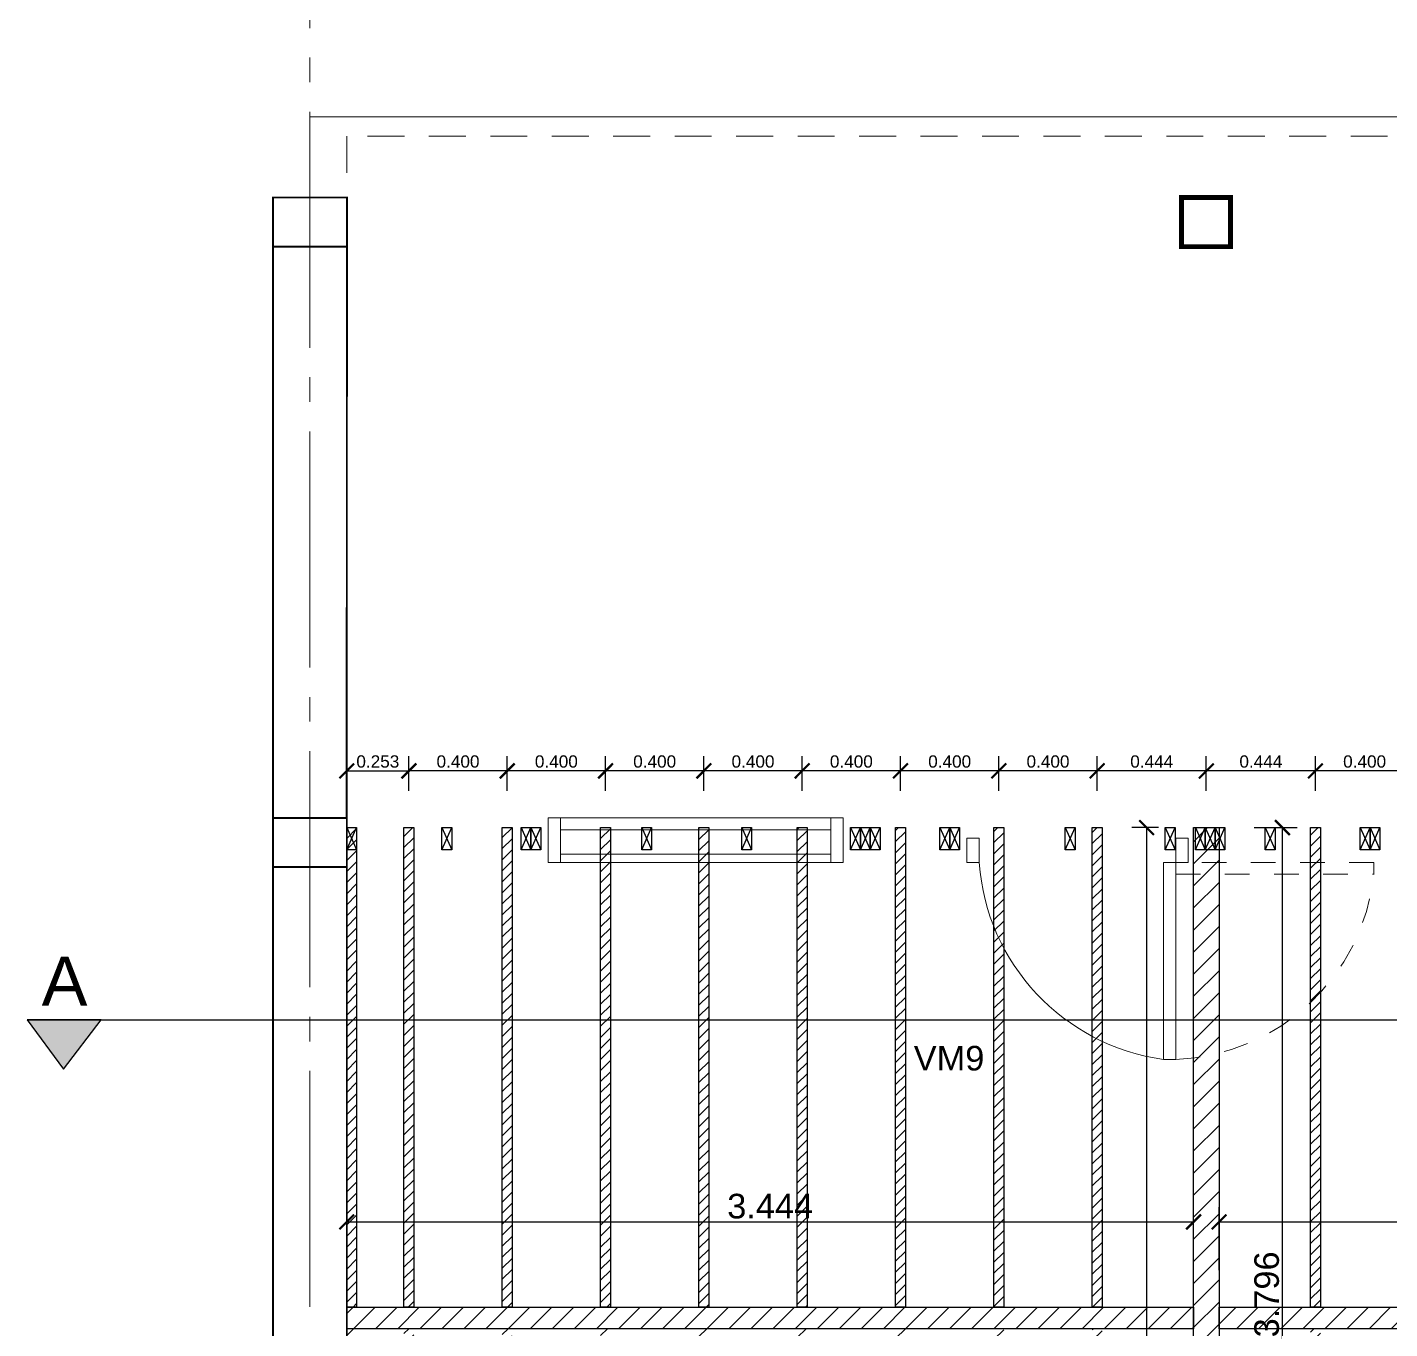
# Model space of a CAD drawing. Header units: millimetres. Extents: x 2924 to 6397, y 1565 to 1704.
# Drawn here: x 3218.18 to 3223.72, y 1626.28 to 1631.58 of the extents above; entities that cross this region are included whole.
import ezdxf

# ---------------------------------------------------------------- set-up
doc = ezdxf.new("R2010")
doc.units = ezdxf.units.MM
doc.header["$PDMODE"] = 35
for name, pattern in [('ACAD_ISO04W100', [30, 24, -3, 0, -3]), ('CONTINUA', [200, 100, 100]), ('DASHED', [0.75, 0.5, -0.25])]:
    doc.linetypes.add(name, pattern=pattern)
doc.layers.get('Defpoints').update_dxf_attribs({"color": 230})
for name, color, linetype in [('EJES', 8, 'Continuous'), ('P0- COLUMNAS HºAº', 7, 'Continuous'), ('P0-CARPINTERIAS', 7, 'Continuous'), ('P0-MAMPOSTERIA LADRILLO', 7, 'Continuous'), ('P0-MUROS', 7, 'Continuous'), ('P0-PANEL', 7, 'Continuous'), ('P0-PROYECCION', 7, 'Continuous'), ('P0-SOLADOS', 7, 'Continuous'), ('PT-MUROS', 7, 'Continuous')]:
    doc.layers.add(name, color=color, linetype=linetype)
doc.styles.add('Arial10', font='arial.ttf', dxfattribs={"height": 0.1})
doc.styles.get("Standard").update_dxf_attribs({"font": 'arial.ttf'})
doc.dimstyles.new('COTA-1-50', dxfattribs={"dimtxt": 0.1, "dimasz": 0.06, "dimexe": 0.06, "dimexo": 0.15, "dimgap": 0.0125, "dimtad": 1, "dimzin": 0, "dimdsep": 46, "dimtxsty": 'Arial10', "dimblk1": 'ARCHTICK', "dimblk2": 'ARCHTICK', "dimsah": 1, "dimcen": 0.09, "dimclrd": 7, "dimclre": 7, "dimclrt": 7, "dimazin": 0, "dimtfac": 1, "dimtofl": 0, "dimtmove": 2, "dimatfit": 3, "dimldrblk": 'ARCHTICK', "dimfxl": 1, "dimtolj": 1, "dimtzin": 0, "dimarcsym": 0})
pattern_1 = [(45, (135.90434, 0), (-0.0449012806, 0.0449012806), [])]

# ---------------------------------------------------------------- blocks, each defined once
blk = doc.blocks.new('A$C57d97152')
at = {"color": 0, "const_width": 0.0003}
blk.add_lwpolyline([(2.1292, 0.09), (0, 0.09), (0, 0), (2.1292, 0)], close=True, dxfattribs=at)
at = {"color": 0}
for points in [[(0.0001, 0.09), (0.0401, 0.09), (0.0401, 0), (0.0001, 0), (0.0001, 0.09), (0.0401, 0), (0.0001, 0), (0.0401, 0.09)], [(0.3867, 0.09), (0.4267, 0.09), (0.4267, 0), (0.3867, 0), (0.3867, 0.09), (0.4267, 0), (0.3867, 0), (0.4267, 0.09)], [(0.7092, 0.09), (0.7492, 0.09), (0.7492, 0), (0.7092, 0), (0.7092, 0.09), (0.7492, 0), (0.7092, 0), (0.7492, 0.09)], [(0.7492, 0.09), (0.7892, 0.09), (0.7892, 0), (0.7492, 0), (0.7492, 0.09), (0.7892, 0), (0.7492, 0), (0.7892, 0.09)], [(2.0492, 0.09), (2.0892, 0.09), (2.0892, 0), (2.0492, 0), (2.0492, 0.09), (2.0892, 0), (2.0492, 0), (2.0892, 0.09)], [(2.0892, 0.09), (2.1292, 0.09), (2.1292, 0), (2.0892, 0), (2.0892, 0.09), (2.1292, 0), (2.0892, 0), (2.1292, 0.09)]]:
    blk.add_lwpolyline(points, dxfattribs=at)
at = {"color": 8}
for points in [[(1.1999, 0.09), (1.2399, 0.09), (1.2399, 0), (1.1999, 0), (1.1999, 0.09), (1.2399, 0), (1.1999, 0), (1.2399, 0.09)], [(1.6065, 0.09), (1.6465, 0.09), (1.6465, 0), (1.6065, 0), (1.6065, 0.09), (1.6465, 0), (1.6065, 0), (1.6465, 0.09)]]:
    blk.add_lwpolyline(points, dxfattribs=at)
blk = doc.blocks.new('A$Ce5a903bd')
at = {"color": 0, "const_width": 0.0003}
blk.add_lwpolyline([(2.44, 0.09), (0, 0.09), (0, 0), (2.44, 0)], close=True, dxfattribs=at)
at = {"color": 0}
for points in [[(0, 0.09), (0.04, 0.09), (0.04, 0), (0, 0), (0, 0.09), (0.04, 0), (0, 0), (0.04, 0.09)], [(0.43, 0.09), (0.47, 0.09), (0.47, 0), (0.43, 0), (0.43, 0.09), (0.47, 0), (0.43, 0), (0.47, 0.09)], [(0.47, 0.09), (0.51, 0.09), (0.51, 0), (0.47, 0), (0.47, 0.09), (0.51, 0), (0.47, 0), (0.51, 0.09)], [(1.77, 0.09), (1.81, 0.09), (1.81, 0), (1.77, 0), (1.77, 0.09), (1.81, 0), (1.77, 0), (1.81, 0.09)], [(1.81, 0.09), (1.85, 0.09), (1.85, 0), (1.81, 0), (1.81, 0.09), (1.85, 0), (1.81, 0), (1.85, 0.09)], [(2.0133, 0.09), (2.0533, 0.09), (2.0533, 0), (2.0133, 0), (2.0133, 0.09), (2.0533, 0), (2.0133, 0), (2.0533, 0.09)], [(2.4, 0.09), (2.44, 0.09), (2.44, 0), (2.4, 0), (2.4, 0.09), (2.44, 0), (2.4, 0), (2.44, 0.09)]]:
    blk.add_lwpolyline(points, dxfattribs=at)
at = {"color": 8}
for points in [[(0.7933, 0.09), (0.8333, 0.09), (0.8333, 0), (0.7933, 0), (0.7933, 0.09), (0.8333, 0), (0.7933, 0), (0.8333, 0.09)], [(1.2, 0.09), (1.24, 0.09), (1.24, 0), (1.2, 0), (1.2, 0.09), (1.24, 0), (1.2, 0), (1.24, 0.09)], [(1.6067, 0.09), (1.6467, 0.09), (1.6467, 0), (1.6067, 0), (1.6067, 0.09), (1.6467, 0), (1.6067, 0), (1.6467, 0.09)]]:
    blk.add_lwpolyline(points, dxfattribs=at)
blk = doc.blocks.new('A$Ca9f19df0')
at = {"color": 0, "const_width": 0.0003}
blk.add_lwpolyline([(2.0333, 0.09), (0, 0.09), (0, 0), (2.0333, 0)], close=True, dxfattribs=at)
at = {"color": 0}
for points in [[(0, 0.09), (0.04, 0.09), (0.04, 0), (0, 0), (0, 0.09), (0.04, 0), (0, 0), (0.04, 0.09)], [(0.2833, 0.09), (0.3233, 0.09), (0.3233, 0), (0.2833, 0), (0.2833, 0.09), (0.3233, 0), (0.2833, 0), (0.3233, 0.09)], [(0.3233, 0.09), (0.3633, 0.09), (0.3633, 0), (0.3233, 0), (0.3233, 0.09), (0.3633, 0), (0.3233, 0), (0.3633, 0.09)], [(1.3233, 0.09), (1.3633, 0.09), (1.3633, 0), (1.3233, 0), (1.3233, 0.09), (1.3633, 0), (1.3233, 0), (1.3633, 0.09)], [(1.3633, 0.09), (1.4033, 0.09), (1.4033, 0), (1.3633, 0), (1.3633, 0.09), (1.4033, 0), (1.3633, 0), (1.4033, 0.09)], [(1.4033, 0.09), (1.4433, 0.09), (1.4433, 0), (1.4033, 0), (1.4033, 0.09), (1.4433, 0), (1.4033, 0), (1.4433, 0.09)], [(1.6067, 0.09), (1.6467, 0.09), (1.6467, 0), (1.6067, 0), (1.6067, 0.09), (1.6467, 0), (1.6067, 0), (1.6467, 0.09)], [(1.9933, 0.09), (2.0333, 0.09), (2.0333, 0), (1.9933, 0), (1.9933, 0.09), (2.0333, 0), (1.9933, 0), (2.0333, 0.09)]]:
    blk.add_lwpolyline(points, dxfattribs=at)
at = {"color": 8}
for points in [[(0.7933, 0.09), (0.8333, 0.09), (0.8333, 0), (0.7933, 0), (0.7933, 0.09), (0.8333, 0), (0.7933, 0), (0.8333, 0.09)], [(1.2, 0.09), (1.24, 0.09), (1.24, 0), (1.2, 0), (1.2, 0.09), (1.24, 0), (1.2, 0), (1.24, 0.09)]]:
    blk.add_lwpolyline(points, dxfattribs=at)
blk = doc.blocks.new('_ARCHTICK')
at = {"color": 0, "linetype": 'ByBlock', "const_width": 0.15}
blk.add_lwpolyline([(-0.5, -0.5), (0.5, 0.5)], dxfattribs=at)
blk = doc.blocks.new('*D148')
at = {"layer": 'Defpoints', "color": 0, "transparency": 16777216}
for p in [(3222.9208, 1626.7177), (3219.4765, 1626.3714), (3222.9208, 1626.3714)]:
    blk.add_point(p, dxfattribs=at)
at = {"layer": 'PT-MUROS', "color": 7, "lineweight": -2, "transparency": 16777216}
for p, q in [((3219.4765, 1626.5214), (3219.4765, 1626.7777)), ((3222.9208, 1626.5214), (3222.9208, 1626.7777)), ((3219.4765, 1626.7177), (3222.9208, 1626.7177))]:
    blk.add_line(p, q, dxfattribs=at)
at = {"layer": 'PT-MUROS', "color": 7, "lineweight": -2, "transparency": 16777216, "xscale": 0.06, "yscale": 0.06, "zscale": 0.06, "rotation": 180}
blk.add_blockref('_ARCHTICK', (3219.4765, 1626.7177), dxfattribs=at)
at = {"layer": 'PT-MUROS', "color": 7, "lineweight": -2, "transparency": 16777216, "xscale": 0.06, "yscale": 0.06, "zscale": 0.06}
blk.add_blockref('_ARCHTICK', (3222.9208, 1626.7177), dxfattribs=at)
at = {"layer": 'PT-MUROS', "color": 7, "transparency": 16777216, "insert": (3221.1987, 1626.7813), "char_height": 0.1, "attachment_point": 5, "style": 'Arial10'}
blk.add_mtext('\\A1;3.444', dxfattribs=at)
blk = doc.blocks.new('*D149')
at = {"layer": 'Defpoints', "color": 0, "transparency": 16777216}
for p in [(3226.1688, 1626.7177), (3223.0248, 1626.3714), (3226.1688, 1626.3714)]:
    blk.add_point(p, dxfattribs=at)
at = {"layer": 'PT-MUROS', "color": 7, "lineweight": -2, "transparency": 16777216}
for p, q in [((3223.0248, 1626.5214), (3223.0248, 1626.7777)), ((3226.1688, 1626.5214), (3226.1688, 1626.7777)), ((3223.0248, 1626.7177), (3226.1688, 1626.7177))]:
    blk.add_line(p, q, dxfattribs=at)
at = {"layer": 'PT-MUROS', "color": 7, "lineweight": -2, "transparency": 16777216, "xscale": 0.06, "yscale": 0.06, "zscale": 0.06, "rotation": 180}
blk.add_blockref('_ARCHTICK', (3223.0248, 1626.7177), dxfattribs=at)
at = {"layer": 'PT-MUROS', "color": 7, "lineweight": -2, "transparency": 16777216, "xscale": 0.06, "yscale": 0.06, "zscale": 0.06}
blk.add_blockref('_ARCHTICK', (3226.1688, 1626.7177), dxfattribs=at)
at = {"layer": 'PT-MUROS', "color": 7, "transparency": 16777216, "insert": (3224.5968, 1626.7813), "char_height": 0.1, "attachment_point": 5, "style": 'Arial10'}
blk.add_mtext('\\A1;3.144', dxfattribs=at)
blk = doc.blocks.new('*D156')
at = {"layer": 'Defpoints', "color": 0, "transparency": 16777216}
for p in [(3222.9288, 1628.3211), (3222.7296, 1620.4361), (3222.9288, 1620.4361)]:
    blk.add_point(p, dxfattribs=at)
at = {"layer": 'PT-MUROS', "color": 7, "lineweight": -2, "transparency": 16777216}
for p, q in [((3222.7788, 1628.3211), (3222.6696, 1628.3211)), ((3222.7296, 1628.3211), (3222.7296, 1620.4361)), ((3222.7788, 1620.4361), (3222.6696, 1620.4361))]:
    blk.add_line(p, q, dxfattribs=at)
at = {"layer": 'PT-MUROS', "color": 7, "lineweight": -2, "transparency": 16777216, "xscale": 0.06, "yscale": 0.06, "zscale": 0.06}
for p, rotation in [((3222.7296, 1628.3211), 90), ((3222.7296, 1620.4361), 270)]:
    blk.add_blockref('_ARCHTICK', p, dxfattribs=dict(at, rotation=rotation))
at = {"layer": 'PT-MUROS', "color": 7, "transparency": 16777216, "insert": (3222.666, 1624.3786), "char_height": 0.1, "attachment_point": 5, "rotation": 90, "style": 'Arial10'}
blk.add_mtext('\\A1;7.885', dxfattribs=at)
blk = doc.blocks.new('*D157')
at = {"layer": 'Defpoints', "color": 0, "transparency": 16777216}
for p in [(3223.0168, 1628.3211), (3223.2824, 1628.3211), (3223.0168, 1624.5248)]:
    blk.add_point(p, dxfattribs=at)
at = {"layer": 'PT-MUROS', "color": 7, "lineweight": -2, "transparency": 16777216}
for p, q in [((3223.1668, 1628.3211), (3223.3424, 1628.3211)), ((3223.2824, 1624.5248), (3223.2824, 1628.3211)), ((3223.1668, 1624.5248), (3223.3424, 1624.5248))]:
    blk.add_line(p, q, dxfattribs=at)
at = {"layer": 'PT-MUROS', "color": 7, "lineweight": -2, "transparency": 16777216, "xscale": 0.06, "yscale": 0.06, "zscale": 0.06}
for p, rotation in [((3223.2824, 1628.3211), 90), ((3223.2824, 1624.5248), 270)]:
    blk.add_blockref('_ARCHTICK', p, dxfattribs=dict(at, rotation=rotation))
at = {"layer": 'PT-MUROS', "color": 7, "transparency": 16777216, "insert": (3223.2188, 1626.423), "char_height": 0.1, "attachment_point": 5, "rotation": 90, "style": 'Arial10'}
blk.add_mtext('\\A1;3.796', dxfattribs=at)
blk = doc.blocks.new('*D167')
at = {"layer": 'Defpoints', "color": 0, "transparency": 16777216}
for p in [(3223.4168, 1628.5515), (3223.4168, 1628.3211), (3223.8168, 1628.3211)]:
    blk.add_point(p, dxfattribs=at)
at = {"layer": 'PT-MUROS', "color": 7, "lineweight": -2, "transparency": 16777216}
for p, q in [((3223.4168, 1628.4711), (3223.4168, 1628.6115)), ((3223.8168, 1628.4711), (3223.8168, 1628.6115)), ((3223.8168, 1628.5515), (3223.4168, 1628.5515))]:
    blk.add_line(p, q, dxfattribs=at)
at = {"layer": 'PT-MUROS', "color": 7, "lineweight": -2, "transparency": 16777216, "xscale": 0.06, "yscale": 0.06, "zscale": 0.06, "rotation": 180}
blk.add_blockref('_ARCHTICK', (3223.4168, 1628.5515), dxfattribs=at)
at = {"layer": 'PT-MUROS', "color": 7, "lineweight": -2, "transparency": 16777216, "xscale": 0.06, "yscale": 0.06, "zscale": 0.06}
blk.add_blockref('_ARCHTICK', (3223.8168, 1628.5515), dxfattribs=at)
at = {"layer": 'PT-MUROS', "color": 7, "transparency": 16777216, "insert": (3223.6168, 1628.5895), "char_height": 0.05, "attachment_point": 5}
blk.add_mtext('\\A1;0.400', dxfattribs=at)
blk = doc.blocks.new('*D168')
at = {"layer": 'Defpoints', "color": 0, "transparency": 16777216}
for p in [(3222.9728, 1628.5515), (3222.9728, 1628.3211), (3223.4168, 1628.3211)]:
    blk.add_point(p, dxfattribs=at)
at = {"layer": 'PT-MUROS', "color": 7, "lineweight": -2, "transparency": 16777216}
for p, q in [((3222.9728, 1628.4711), (3222.9728, 1628.6115)), ((3223.4168, 1628.4711), (3223.4168, 1628.6115)), ((3223.4168, 1628.5515), (3222.9728, 1628.5515))]:
    blk.add_line(p, q, dxfattribs=at)
at = {"layer": 'PT-MUROS', "color": 7, "lineweight": -2, "transparency": 16777216, "xscale": 0.06, "yscale": 0.06, "zscale": 0.06, "rotation": 180}
blk.add_blockref('_ARCHTICK', (3222.9728, 1628.5515), dxfattribs=at)
at = {"layer": 'PT-MUROS', "color": 7, "lineweight": -2, "transparency": 16777216, "xscale": 0.06, "yscale": 0.06, "zscale": 0.06}
blk.add_blockref('_ARCHTICK', (3223.4168, 1628.5515), dxfattribs=at)
at = {"layer": 'PT-MUROS', "color": 7, "transparency": 16777216, "insert": (3223.1948, 1628.5895), "char_height": 0.05, "attachment_point": 5}
blk.add_mtext('\\A1;0.444', dxfattribs=at)
blk = doc.blocks.new('*D169')
at = {"layer": 'Defpoints', "color": 0, "transparency": 16777216}
for p in [(3222.5288, 1628.5515), (3222.5288, 1628.3211), (3222.9728, 1628.3211)]:
    blk.add_point(p, dxfattribs=at)
at = {"layer": 'PT-MUROS', "color": 7, "lineweight": -2, "transparency": 16777216}
for p, q in [((3222.5288, 1628.4711), (3222.5288, 1628.6115)), ((3222.9728, 1628.4711), (3222.9728, 1628.6115)), ((3222.9728, 1628.5515), (3222.5288, 1628.5515))]:
    blk.add_line(p, q, dxfattribs=at)
at = {"layer": 'PT-MUROS', "color": 7, "lineweight": -2, "transparency": 16777216, "xscale": 0.06, "yscale": 0.06, "zscale": 0.06, "rotation": 180}
blk.add_blockref('_ARCHTICK', (3222.5288, 1628.5515), dxfattribs=at)
at = {"layer": 'PT-MUROS', "color": 7, "lineweight": -2, "transparency": 16777216, "xscale": 0.06, "yscale": 0.06, "zscale": 0.06}
blk.add_blockref('_ARCHTICK', (3222.9728, 1628.5515), dxfattribs=at)
at = {"layer": 'PT-MUROS', "color": 7, "transparency": 16777216, "insert": (3222.7508, 1628.5895), "char_height": 0.05, "attachment_point": 5}
blk.add_mtext('\\A1;0.444', dxfattribs=at)
blk = doc.blocks.new('*D170')
at = {"layer": 'Defpoints', "color": 0, "transparency": 16777216}
for p in [(3222.1288, 1628.5515), (3222.1288, 1628.3211), (3222.5288, 1628.3211)]:
    blk.add_point(p, dxfattribs=at)
at = {"layer": 'PT-MUROS', "color": 7, "lineweight": -2, "transparency": 16777216}
for p, q in [((3222.1288, 1628.4711), (3222.1288, 1628.6115)), ((3222.5288, 1628.4711), (3222.5288, 1628.6115)), ((3222.5288, 1628.5515), (3222.1288, 1628.5515))]:
    blk.add_line(p, q, dxfattribs=at)
at = {"layer": 'PT-MUROS', "color": 7, "lineweight": -2, "transparency": 16777216, "xscale": 0.06, "yscale": 0.06, "zscale": 0.06, "rotation": 180}
blk.add_blockref('_ARCHTICK', (3222.1288, 1628.5515), dxfattribs=at)
at = {"layer": 'PT-MUROS', "color": 7, "lineweight": -2, "transparency": 16777216, "xscale": 0.06, "yscale": 0.06, "zscale": 0.06}
blk.add_blockref('_ARCHTICK', (3222.5288, 1628.5515), dxfattribs=at)
at = {"layer": 'PT-MUROS', "color": 7, "transparency": 16777216, "insert": (3222.3288, 1628.5895), "char_height": 0.05, "attachment_point": 5}
blk.add_mtext('\\A1;0.400', dxfattribs=at)
blk = doc.blocks.new('*D171')
at = {"layer": 'Defpoints', "color": 0, "transparency": 16777216}
for p in [(3221.7288, 1628.5515), (3221.7288, 1628.3211), (3222.1288, 1628.3211)]:
    blk.add_point(p, dxfattribs=at)
at = {"layer": 'PT-MUROS', "color": 7, "lineweight": -2, "transparency": 16777216}
for p, q in [((3221.7288, 1628.4711), (3221.7288, 1628.6115)), ((3222.1288, 1628.4711), (3222.1288, 1628.6115)), ((3222.1288, 1628.5515), (3221.7288, 1628.5515))]:
    blk.add_line(p, q, dxfattribs=at)
at = {"layer": 'PT-MUROS', "color": 7, "lineweight": -2, "transparency": 16777216, "xscale": 0.06, "yscale": 0.06, "zscale": 0.06, "rotation": 180}
blk.add_blockref('_ARCHTICK', (3221.7288, 1628.5515), dxfattribs=at)
at = {"layer": 'PT-MUROS', "color": 7, "lineweight": -2, "transparency": 16777216, "xscale": 0.06, "yscale": 0.06, "zscale": 0.06}
blk.add_blockref('_ARCHTICK', (3222.1288, 1628.5515), dxfattribs=at)
at = {"layer": 'PT-MUROS', "color": 7, "transparency": 16777216, "insert": (3221.9288, 1628.5895), "char_height": 0.05, "attachment_point": 5}
blk.add_mtext('\\A1;0.400', dxfattribs=at)
blk = doc.blocks.new('*D172')
at = {"layer": 'Defpoints', "color": 0, "transparency": 16777216}
for p in [(3221.3288, 1628.5515), (3221.3288, 1628.3211), (3221.7288, 1628.3211)]:
    blk.add_point(p, dxfattribs=at)
at = {"layer": 'PT-MUROS', "color": 7, "lineweight": -2, "transparency": 16777216}
for p, q in [((3221.3288, 1628.4711), (3221.3288, 1628.6115)), ((3221.7288, 1628.4711), (3221.7288, 1628.6115)), ((3221.7288, 1628.5515), (3221.3288, 1628.5515))]:
    blk.add_line(p, q, dxfattribs=at)
at = {"layer": 'PT-MUROS', "color": 7, "lineweight": -2, "transparency": 16777216, "xscale": 0.06, "yscale": 0.06, "zscale": 0.06, "rotation": 180}
blk.add_blockref('_ARCHTICK', (3221.3288, 1628.5515), dxfattribs=at)
at = {"layer": 'PT-MUROS', "color": 7, "lineweight": -2, "transparency": 16777216, "xscale": 0.06, "yscale": 0.06, "zscale": 0.06}
blk.add_blockref('_ARCHTICK', (3221.7288, 1628.5515), dxfattribs=at)
at = {"layer": 'PT-MUROS', "color": 7, "transparency": 16777216, "insert": (3221.5288, 1628.5895), "char_height": 0.05, "attachment_point": 5}
blk.add_mtext('\\A1;0.400', dxfattribs=at)
blk = doc.blocks.new('*D173')
at = {"layer": 'Defpoints', "color": 0, "transparency": 16777216}
for p in [(3220.9288, 1628.5515), (3220.9288, 1628.3211), (3221.3288, 1628.3211)]:
    blk.add_point(p, dxfattribs=at)
at = {"layer": 'PT-MUROS', "color": 7, "lineweight": -2, "transparency": 16777216}
for p, q in [((3220.9288, 1628.4711), (3220.9288, 1628.6115)), ((3221.3288, 1628.4711), (3221.3288, 1628.6115)), ((3221.3288, 1628.5515), (3220.9288, 1628.5515))]:
    blk.add_line(p, q, dxfattribs=at)
at = {"layer": 'PT-MUROS', "color": 7, "lineweight": -2, "transparency": 16777216, "xscale": 0.06, "yscale": 0.06, "zscale": 0.06, "rotation": 180}
blk.add_blockref('_ARCHTICK', (3220.9288, 1628.5515), dxfattribs=at)
at = {"layer": 'PT-MUROS', "color": 7, "lineweight": -2, "transparency": 16777216, "xscale": 0.06, "yscale": 0.06, "zscale": 0.06}
blk.add_blockref('_ARCHTICK', (3221.3288, 1628.5515), dxfattribs=at)
at = {"layer": 'PT-MUROS', "color": 7, "transparency": 16777216, "insert": (3221.1288, 1628.5895), "char_height": 0.05, "attachment_point": 5}
blk.add_mtext('\\A1;0.400', dxfattribs=at)
blk = doc.blocks.new('*D174')
at = {"layer": 'Defpoints', "color": 0, "transparency": 16777216}
for p in [(3220.5288, 1628.5515), (3220.5288, 1628.3211), (3220.9288, 1628.3211)]:
    blk.add_point(p, dxfattribs=at)
at = {"layer": 'PT-MUROS', "color": 7, "lineweight": -2, "transparency": 16777216}
for p, q in [((3220.5288, 1628.4711), (3220.5288, 1628.6115)), ((3220.9288, 1628.4711), (3220.9288, 1628.6115)), ((3220.9288, 1628.5515), (3220.5288, 1628.5515))]:
    blk.add_line(p, q, dxfattribs=at)
at = {"layer": 'PT-MUROS', "color": 7, "lineweight": -2, "transparency": 16777216, "xscale": 0.06, "yscale": 0.06, "zscale": 0.06, "rotation": 180}
blk.add_blockref('_ARCHTICK', (3220.5288, 1628.5515), dxfattribs=at)
at = {"layer": 'PT-MUROS', "color": 7, "lineweight": -2, "transparency": 16777216, "xscale": 0.06, "yscale": 0.06, "zscale": 0.06}
blk.add_blockref('_ARCHTICK', (3220.9288, 1628.5515), dxfattribs=at)
at = {"layer": 'PT-MUROS', "color": 7, "transparency": 16777216, "insert": (3220.7288, 1628.5895), "char_height": 0.05, "attachment_point": 5}
blk.add_mtext('\\A1;0.400', dxfattribs=at)
blk = doc.blocks.new('*D175')
at = {"layer": 'Defpoints', "color": 0, "transparency": 16777216}
for p in [(3220.1288, 1628.5515), (3220.1288, 1628.3211), (3220.5288, 1628.3211)]:
    blk.add_point(p, dxfattribs=at)
at = {"layer": 'PT-MUROS', "color": 7, "lineweight": -2, "transparency": 16777216}
for p, q in [((3220.1288, 1628.4711), (3220.1288, 1628.6115)), ((3220.5288, 1628.4711), (3220.5288, 1628.6115)), ((3220.5288, 1628.5515), (3220.1288, 1628.5515))]:
    blk.add_line(p, q, dxfattribs=at)
at = {"layer": 'PT-MUROS', "color": 7, "lineweight": -2, "transparency": 16777216, "xscale": 0.06, "yscale": 0.06, "zscale": 0.06, "rotation": 180}
blk.add_blockref('_ARCHTICK', (3220.1288, 1628.5515), dxfattribs=at)
at = {"layer": 'PT-MUROS', "color": 7, "lineweight": -2, "transparency": 16777216, "xscale": 0.06, "yscale": 0.06, "zscale": 0.06}
blk.add_blockref('_ARCHTICK', (3220.5288, 1628.5515), dxfattribs=at)
at = {"layer": 'PT-MUROS', "color": 7, "transparency": 16777216, "insert": (3220.3288, 1628.5895), "char_height": 0.05, "attachment_point": 5}
blk.add_mtext('\\A1;0.400', dxfattribs=at)
blk = doc.blocks.new('*D176')
at = {"layer": 'Defpoints', "color": 0, "transparency": 16777216}
for p in [(3219.7288, 1628.5515), (3219.7288, 1628.3211), (3220.1288, 1628.3211)]:
    blk.add_point(p, dxfattribs=at)
at = {"layer": 'PT-MUROS', "color": 7, "lineweight": -2, "transparency": 16777216}
for p, q in [((3219.7288, 1628.4711), (3219.7288, 1628.6115)), ((3220.1288, 1628.4711), (3220.1288, 1628.6115)), ((3220.1288, 1628.5515), (3219.7288, 1628.5515))]:
    blk.add_line(p, q, dxfattribs=at)
at = {"layer": 'PT-MUROS', "color": 7, "lineweight": -2, "transparency": 16777216, "xscale": 0.06, "yscale": 0.06, "zscale": 0.06, "rotation": 180}
blk.add_blockref('_ARCHTICK', (3219.7288, 1628.5515), dxfattribs=at)
at = {"layer": 'PT-MUROS', "color": 7, "lineweight": -2, "transparency": 16777216, "xscale": 0.06, "yscale": 0.06, "zscale": 0.06}
blk.add_blockref('_ARCHTICK', (3220.1288, 1628.5515), dxfattribs=at)
at = {"layer": 'PT-MUROS', "color": 7, "transparency": 16777216, "insert": (3219.9288, 1628.5895), "char_height": 0.05, "attachment_point": 5}
blk.add_mtext('\\A1;0.400', dxfattribs=at)
blk = doc.blocks.new('*D177')
at = {"layer": 'Defpoints', "color": 0, "transparency": 16777216}
for p in [(3219.7288, 1628.5515), (3219.4763, 1628.3211), (3219.7288, 1628.3211)]:
    blk.add_point(p, dxfattribs=at)
at = {"layer": 'PT-MUROS', "color": 7, "lineweight": -2, "transparency": 16777216}
for p, q in [((3219.4763, 1628.4711), (3219.4763, 1628.6115)), ((3219.7288, 1628.4711), (3219.7288, 1628.6115)), ((3219.4763, 1628.5515), (3219.7288, 1628.5515))]:
    blk.add_line(p, q, dxfattribs=at)
at = {"layer": 'PT-MUROS', "color": 7, "lineweight": -2, "transparency": 16777216, "xscale": 0.06, "yscale": 0.06, "zscale": 0.06, "rotation": 180}
blk.add_blockref('_ARCHTICK', (3219.4763, 1628.5515), dxfattribs=at)
at = {"layer": 'PT-MUROS', "color": 7, "lineweight": -2, "transparency": 16777216, "xscale": 0.06, "yscale": 0.06, "zscale": 0.06}
blk.add_blockref('_ARCHTICK', (3219.7288, 1628.5515), dxfattribs=at)
at = {"layer": 'PT-MUROS', "color": 7, "transparency": 16777216, "insert": (3219.6026, 1628.5896), "char_height": 0.05, "attachment_point": 5}
blk.add_mtext('\\A1;0.253', dxfattribs=at)

msp = doc.modelspace()

# ---------------------------------------------------------------- hatches: boundary and pattern name
at = {"layer": 'PT-MUROS'}
h = msp.add_hatch(dxfattribs=at)
h.set_pattern_fill('ANSI31', color=4, scale=0.01)
h.set_pattern_definition([(45, (135.904342, 0), (-0.0224506403, 0.0224506403), [])])
h.paths.add_polyline_path([(3225.7968, 1628.3211), (3225.8368, 1628.3211), (3225.8368, 1626.3714), (3225.7968, 1626.3714)])
h.paths.add_polyline_path([(3225.3968, 1628.3211), (3225.4368, 1628.3211), (3225.4368, 1626.3714), (3225.3968, 1626.3714)])
h.paths.add_polyline_path([(3224.9968, 1628.3211), (3225.0368, 1628.3211), (3225.0368, 1626.3714), (3224.9968, 1626.3714)])
h.paths.add_polyline_path([(3224.5968, 1628.3211), (3224.6368, 1628.3211), (3224.6368, 1626.3714), (3224.5968, 1626.3714)])
h.paths.add_polyline_path([(3224.1968, 1628.3211), (3224.2368, 1628.3211), (3224.2368, 1626.3714), (3224.1968, 1626.3714)])
h.paths.add_polyline_path([(3223.7968, 1628.3211), (3223.8368, 1628.3211), (3223.8368, 1626.3714), (3223.7968, 1626.3714)])
h.paths.add_polyline_path([(3223.3968, 1628.3211), (3223.4368, 1628.3211), (3223.4368, 1626.3714), (3223.3968, 1626.3714)])
h.paths.add_polyline_path([(3221.3088, 1628.3211), (3221.3488, 1628.3211), (3221.3488, 1626.3714), (3221.3088, 1626.3714)])
h.paths.add_polyline_path([(3221.7088, 1628.3211), (3221.7488, 1628.3211), (3221.7488, 1626.3714), (3221.7088, 1626.3714)])
h.paths.add_polyline_path([(3222.1088, 1628.3211), (3222.1488, 1628.3211), (3222.1488, 1626.3714), (3222.1088, 1626.3714)])
h.paths.add_polyline_path([(3222.5088, 1628.3211), (3222.5488, 1628.3211), (3222.5488, 1626.3714), (3222.5088, 1626.3714)])
h.paths.add_polyline_path([(3219.7088, 1628.3211), (3219.7488, 1628.3211), (3219.7488, 1626.3714), (3219.7088, 1626.3714)])
h.paths.add_polyline_path([(3220.1088, 1628.3211), (3220.1488, 1628.3211), (3220.1488, 1626.3714), (3220.1088, 1626.3714)])
h.paths.add_polyline_path([(3220.5088, 1628.3211), (3220.5488, 1628.3211), (3220.5488, 1626.3714), (3220.5088, 1626.3714)])
h.paths.add_polyline_path([(3220.9088, 1628.3211), (3220.9488, 1628.3211), (3220.9488, 1626.3714), (3220.9088, 1626.3714)])
h.paths.add_polyline_path([(3219.4765, 1628.3211), (3219.5165, 1628.3211), (3219.5165, 1626.3714), (3219.4765, 1626.3714)])
h.paths.add_polyline_path([(3220.1088, 1626.2834), (3220.1488, 1626.2834), (3220.1488, 1624.4576), (3220.1088, 1624.4576)])
h.paths.add_polyline_path([(3220.5088, 1626.2834), (3220.5488, 1626.2834), (3220.5488, 1624.4576), (3220.5088, 1624.4576)])
h.paths.add_polyline_path([(3220.9088, 1626.2834), (3220.9488, 1626.2834), (3220.9488, 1624.4576), (3220.9088, 1624.4576)])
h.paths.add_polyline_path([(3221.3088, 1626.2834), (3221.3488, 1626.2834), (3221.3488, 1624.4576), (3221.3088, 1624.4576)])
h.paths.add_polyline_path([(3221.7088, 1626.2834), (3221.7488, 1626.2834), (3221.7488, 1624.4576), (3221.7088, 1624.4576)])
h.paths.add_polyline_path([(3222.1088, 1626.2834), (3222.1488, 1626.2834), (3222.1488, 1624.4576), (3222.1088, 1624.4576)])
h.paths.add_polyline_path([(3222.5088, 1626.2834), (3222.5488, 1626.2834), (3222.5488, 1624.4576), (3222.5088, 1624.4576)])
h.paths.add_polyline_path([(3219.4765, 1626.2834), (3219.5165, 1626.2834), (3219.5165, 1624.4576), (3219.4765, 1624.4576)])
h.paths.add_polyline_path([(3219.7088, 1626.2834), (3219.7488, 1626.2834), (3219.7488, 1624.4576), (3219.7088, 1624.4576)])
h.paths.add_polyline_path([(3221.3088, 1624.3696), (3221.3488, 1624.3696), (3221.3489, 1622.3839), (3221.3089, 1622.3839)])
h.paths.add_polyline_path([(3221.7088, 1624.3696), (3221.7488, 1624.3696), (3221.7489, 1622.3839), (3221.7089, 1622.3839)])
h.paths.add_polyline_path([(3222.1088, 1624.3696), (3222.1488, 1624.3696), (3222.1489, 1622.3839), (3222.1089, 1622.3839)])
h.paths.add_polyline_path([(3222.5088, 1624.3696), (3222.5488, 1624.3696), (3222.5489, 1622.3839), (3222.5089, 1622.3839)])
h.paths.add_polyline_path([(3220.5088, 1624.3696), (3220.5488, 1624.3696), (3220.5489, 1622.1761), (3220.5089, 1622.1761)])
h.paths.add_polyline_path([(3220.9088, 1624.3696), (3220.9488, 1624.3696), (3220.9489, 1622.1761), (3220.9089, 1622.1761)])
h.paths.add_polyline_path([(3219.4765, 1624.3696), (3219.5165, 1624.3696), (3219.5165, 1622.1761), (3219.4765, 1622.1761)])
h.paths.add_polyline_path([(3219.7088, 1624.3696), (3219.7488, 1624.3696), (3219.7489, 1622.1761), (3219.7089, 1622.1761)])
h.paths.add_polyline_path([(3220.1088, 1624.3696), (3220.1488, 1624.3696), (3220.1489, 1622.1761), (3220.1089, 1622.1761)])
h.paths.add_polyline_path([(3222.509, 1622.2959), (3222.549, 1622.2959), (3222.549, 1621.1516), (3222.509, 1621.1516)])
h.paths.add_polyline_path([(3221.309, 1622.2959), (3221.349, 1622.2959), (3221.349, 1621.1516), (3221.309, 1621.1516)])
h.paths.add_polyline_path([(3221.709, 1622.2959), (3221.749, 1622.2959), (3221.749, 1621.1516), (3221.709, 1621.1516)])
h.paths.add_polyline_path([(3222.109, 1622.2959), (3222.149, 1622.2959), (3222.149, 1621.1516), (3222.109, 1621.1516)])
h.paths.add_polyline_path([(3221.1263, 1622.2959), (3221.1663, 1622.2959), (3221.1663, 1621.1516), (3221.1263, 1621.1516)])
h.paths.add_polyline_path([(3224.597, 1622.2959), (3224.637, 1622.2959), (3224.637, 1620.3461), (3224.597, 1620.3461)])
h.paths.add_polyline_path([(3224.197, 1622.2959), (3224.237, 1622.2959), (3224.237, 1620.3461), (3224.197, 1620.3461)])
h.paths.add_polyline_path([(3223.797, 1622.2959), (3223.837, 1622.2959), (3223.837, 1620.3461), (3223.797, 1620.3461)])
h.paths.add_polyline_path([(3223.397, 1622.2959), (3223.437, 1622.2959), (3223.437, 1620.3461), (3223.397, 1620.3461)])
h.paths.add_polyline_path([(3225.397, 1622.2959), (3225.437, 1622.2959), (3225.437, 1620.3461), (3225.397, 1620.3461)])
h.paths.add_polyline_path([(3224.997, 1622.2959), (3225.037, 1622.2959), (3225.037, 1620.3461), (3224.997, 1620.3461)])
h.paths.add_polyline_path([(3225.797, 1622.2959), (3225.837, 1622.2959), (3225.837, 1620.3461), (3225.797, 1620.3461)])
h.paths.add_polyline_path([(3225.7968, 1624.3696), (3225.8368, 1624.3696), (3225.8369, 1622.3839), (3225.7969, 1622.3839)])
h.paths.add_polyline_path([(3223.3968, 1624.3696), (3223.4368, 1624.3696), (3223.4369, 1622.3838), (3223.3969, 1622.3838)])
h.paths.add_polyline_path([(3223.7968, 1624.3696), (3223.8368, 1624.3696), (3223.8369, 1622.3838), (3223.7969, 1622.3838)])
h.paths.add_polyline_path([(3224.1968, 1624.3696), (3224.2368, 1624.3696), (3224.2369, 1622.3838), (3224.1969, 1622.3838)])
h.paths.add_polyline_path([(3224.5968, 1624.3696), (3224.6368, 1624.3696), (3224.6369, 1622.3839), (3224.5969, 1622.3839)])
h.paths.add_polyline_path([(3224.9968, 1624.3696), (3225.0368, 1624.3696), (3225.0369, 1622.3839), (3224.9969, 1622.3839)])
h.paths.add_polyline_path([(3225.3968, 1624.3696), (3225.4368, 1624.3696), (3225.4369, 1622.3839), (3225.3969, 1622.3839)])
h.paths.add_polyline_path([(3225.7968, 1626.2834), (3225.8368, 1626.2834), (3225.8368, 1624.4576), (3225.7968, 1624.4576)])
h.paths.add_polyline_path([(3223.3968, 1626.2834), (3223.4368, 1626.2834), (3223.4368, 1624.4576), (3223.3968, 1624.4576)])
h.paths.add_polyline_path([(3223.7968, 1626.2834), (3223.8368, 1626.2834), (3223.8368, 1624.4576), (3223.7968, 1624.4576)])
h.paths.add_polyline_path([(3224.1968, 1626.2834), (3224.2368, 1626.2834), (3224.2368, 1624.4576), (3224.1968, 1624.4576)])
h.paths.add_polyline_path([(3224.5968, 1626.2834), (3224.6368, 1626.2834), (3224.6368, 1624.4576), (3224.5968, 1624.4576)])
h.paths.add_polyline_path([(3224.9968, 1626.2834), (3225.0368, 1626.2834), (3225.0368, 1624.4576), (3224.9968, 1624.4576)])
h.paths.add_polyline_path([(3225.3968, 1626.2834), (3225.4368, 1626.2834), (3225.4368, 1624.4576), (3225.3968, 1624.4576)])
h = msp.add_hatch(dxfattribs=at)
h.set_pattern_fill('ANSI31', color=2, scale=0.02)
h.set_pattern_definition(pattern_1)
h.paths.add_polyline_path([(3222.9208, 1628.3211), (3223.0248, 1628.3211), (3223.0248, 1620.4361), (3222.9208, 1620.4361)])
at = {"layer": 'PT-MUROS', "true_color": 0xcc2427}
h = msp.add_hatch(color=242, dxfattribs=at)
h.dxf.hatch_style = 1
h.paths.add_polyline_path([(3218.3234, 1627.3393), (3218.4765, 1627.5393), (3218.1765, 1627.5393)])
h.paths.add_polyline_path([(3227.0157, 1627.3393), (3227.1688, 1627.5393), (3226.8688, 1627.5393)])
at = {"layer": 'PT-MUROS'}
h = msp.add_hatch(dxfattribs=at)
h.set_pattern_fill('ANSI31', color=3, scale=0.02)
h.set_pattern_definition(pattern_1)
h.paths.add_polyline_path([(3219.4765, 1626.3714), (3222.9208, 1626.3714), (3222.9208, 1626.2834), (3219.4765, 1626.2834)])
h = msp.add_hatch(dxfattribs=at)
h.set_pattern_fill('ANSI31', color=3, scale=0.02)
h.set_pattern_definition(pattern_1)
h.paths.add_polyline_path([(3223.0248, 1626.3714), (3226.1688, 1626.3714), (3226.1688, 1626.2834), (3223.0248, 1626.2834)])

# ---------------------------------------------------------------- linework, layer by layer
at = {"layer": 'EJES', "color": 8, "linetype": 'ACAD_ISO04W100', "lineweight": 0, "ltscale": 0.04}
msp.add_lwpolyline([(3219.3265, 1644.2319), (3219.3265, 1611.8279)], dxfattribs=at)
at = {"layer": 'P0- COLUMNAS HºAº', "color": 8, "lineweight": 0, "const_width": 0.008}
for points in [[(3219.1765, 1630.8831), (3219.4765, 1630.8831), (3219.4765, 1630.6831), (3219.1765, 1630.6831)], [(3219.1765, 1628.3606), (3219.4765, 1628.3606), (3219.4765, 1628.1606), (3219.1765, 1628.1606)]]:
    msp.add_lwpolyline(points, close=True, dxfattribs=at)
at = {"layer": 'P0-CARPINTERIAS', "color": 8, "linetype": 'CONTINUA', "lineweight": 0}
msp.add_lwpolyline([(3220.2955, 1628.3606), (3221.4955, 1628.3606), (3221.4955, 1628.1786), (3220.2955, 1628.1786), (3220.2955, 1628.3606), (3220.3455, 1628.3606), (3220.3455, 1628.1786), (3221.4455, 1628.1786), (3221.4455, 1628.3607), (3221.4455, 1628.3126), (3220.3455, 1628.3126), (3220.3455, 1628.2126), (3221.4455, 1628.2126)], dxfattribs=at)
msp.add_lwpolyline([(3222.7989, 1627.3786), (3222.8488, 1627.3786), (3222.8488, 1628.2786), (3222.8988, 1628.2786), (3222.8988, 1628.1786), (3222.7988, 1628.1786), (3222.7989, 1627.3786, -0.354337), (3222.0488, 1628.1786), (3222.0488, 1628.2786), (3221.9988, 1628.2786), (3221.9988, 1628.1786), (3222.0488, 1628.1786)], format="xyb", dxfattribs=at)
at = {"layer": 'P0-MAMPOSTERIA LADRILLO', "color": 8, "lineweight": 0, "const_width": 0.008}
for points in [[(3219.4763, 1628.3606), (3219.1763, 1628.3606), (3219.1763, 1630.8831), (3219.4767, 1630.8831)], [(3219.1765, 1618.5216), (3219.1765, 1628.3606), (3219.4765, 1628.3606), (3219.4765, 1618.5216)]]:
    msp.add_lwpolyline(points, close=True, dxfattribs=at)
at = {"layer": 'P0-MUROS', "color": 8, "lineweight": 0, "const_width": 0.02}
msp.add_lwpolyline([(3223.0714, 1630.8831), (3223.0714, 1630.6831), (3222.8714, 1630.6831), (3222.8714, 1630.8831)], close=True, dxfattribs=at)
at = {"layer": 'P0-MUROS', "color": 8, "linetype": 'DASHED', "lineweight": 0, "ltscale": 0.2}
msp.add_lwpolyline([(3222.8488, 1628.1786), (3222.8488, 1628.1315), (3223.6543, 1628.1315), (3223.6543, 1628.1786)], close=True, dxfattribs=at)
msp.add_lwpolyline([(3222.8488, 1627.3786, 0.37239), (3223.6543, 1628.1315, -1.494038)], format="xyb", dxfattribs=at)
at = {"layer": 'P0-PROYECCION', "color": 8, "linetype": 'DASHED', "lineweight": 0, "ltscale": 0.3}
msp.add_lwpolyline([(3226.2105, 1628.3646), (3226.2105, 1631.1331), (3219.4765, 1631.1331), (3219.4765, 1630.8831)], dxfattribs=at)
at = {"layer": 'P0-SOLADOS', "color": 8, "lineweight": 0}
msp.add_lwpolyline([(3219.3266, 1631.0331), (3219.3264, 1631.2106), (3226.8273, 1631.2106), (3226.8273, 1614.1716), (3229.3265, 1614.1716)], dxfattribs=at)
at = {"layer": 'PT-MUROS', "color": 4}
for points in [[(3219.4765, 1628.3211), (3219.5165, 1628.3211), (3219.5165, 1626.3714), (3219.4765, 1626.3714)], [(3219.7088, 1628.3211), (3219.7488, 1628.3211), (3219.7488, 1626.3714), (3219.7088, 1626.3714)], [(3220.1088, 1628.3211), (3220.1488, 1628.3211), (3220.1488, 1626.3714), (3220.1088, 1626.3714)], [(3220.5088, 1628.3211), (3220.5488, 1628.3211), (3220.5488, 1626.3714), (3220.5088, 1626.3714)], [(3220.9088, 1628.3211), (3220.9488, 1628.3211), (3220.9488, 1626.3714), (3220.9088, 1626.3714)], [(3221.3088, 1628.3211), (3221.3488, 1628.3211), (3221.3488, 1626.3714), (3221.3088, 1626.3714)], [(3221.7088, 1628.3211), (3221.7488, 1628.3211), (3221.7488, 1626.3714), (3221.7088, 1626.3714)], [(3222.1088, 1628.3211), (3222.1488, 1628.3211), (3222.1488, 1626.3714), (3222.1088, 1626.3714)], [(3222.5088, 1628.3211), (3222.5488, 1628.3211), (3222.5488, 1626.3714), (3222.5088, 1626.3714)], [(3223.3968, 1628.3211), (3223.4368, 1628.3211), (3223.4368, 1626.3714), (3223.3968, 1626.3714)]]:
    msp.add_lwpolyline(points, close=True, dxfattribs=at)
at = {"layer": 'PT-MUROS', "color": 2}
msp.add_lwpolyline([(3222.9208, 1628.3211), (3223.0248, 1628.3211), (3223.0248, 1620.4361), (3222.9208, 1620.4361)], close=True, dxfattribs=at)
at = {"layer": 'PT-MUROS'}
for points in [[(3218.1765, 1627.5393), (3227.1688, 1627.5393)], [(3218.3234, 1627.3393), (3218.4765, 1627.5393), (3218.1765, 1627.5393), (3218.3234, 1627.3393)]]:
    msp.add_lwpolyline(points, dxfattribs=at)
at = {"layer": 'PT-MUROS', "color": 3}
for points in [[(3219.4765, 1626.3714), (3222.9208, 1626.3714), (3222.9208, 1626.2834), (3219.4765, 1626.2834)], [(3223.0248, 1626.3714), (3226.1688, 1626.3714), (3226.1688, 1626.2834), (3223.0248, 1626.2834)]]:
    msp.add_lwpolyline(points, close=True, dxfattribs=at)

# ---------------------------------------------------------------- block references
at = {"layer": 'P0-PANEL', "color": 8, "lineweight": 0}
for name, p in [('A$C57d97152', (3219.4763, 1628.2311)), ('A$Ca9f19df0', (3221.6055, 1628.2311)), ('A$Ce5a903bd', (3223.6388, 1628.2311))]:
    msp.add_blockref(name, p, dxfattribs=at)

# ---------------------------------------------------------------- texts
at = {"layer": 'PT-MUROS', "color": 7, "insert": (3218.2351, 1627.7969), "char_height": 0.2, "attachment_point": 1}
msp.add_mtext_dynamic_manual_height_columns('A', width=0.110478, gutter_width=12.5, heights=[0], dxfattribs=at)
at = {"layer": 'PT-MUROS', "color": 4, "insert": (3221.7827, 1627.4335), "char_height": 0.1, "attachment_point": 1}
msp.add_mtext_dynamic_manual_height_columns('VM9', width=0.308735, gutter_width=12.5, heights=[0], dxfattribs=at)

# ---------------------------------------------------------------- dimensions: what is measured, and where the dimension line sits
at = {"layer": 'PT-MUROS'}
for base, p1, p2, override, picture, middle in [((3219.72882, 1628.55151), (3219.47629, 1628.32113), (3219.72882, 1628.32113), {"dimtxt": 0.05, "dimdec": 3, "dimtxsty": 'Standard', "dimfxl": 0.2, "dimarcsym": 1}, '*D177', (3219.60256, 1628.58956)), ((3219.7288, 1628.5515), (3220.1288, 1628.3211), (3219.7288, 1628.3211), {"dimtxt": 0.05, "dimdec": 3, "dimtxsty": 'Standard', "dimfxl": 0.2, "dimarcsym": 1}, '*D176', (3219.9288, 1628.5895)), ((3220.1288, 1628.5515), (3220.5288, 1628.3211), (3220.1288, 1628.3211), {"dimtxt": 0.05, "dimdec": 3, "dimtxsty": 'Standard', "dimfxl": 0.2, "dimarcsym": 1}, '*D175', (3220.3288, 1628.5895)), ((3220.5288, 1628.5515), (3220.9288, 1628.3211), (3220.5288, 1628.3211), {"dimtxt": 0.05, "dimdec": 3, "dimtxsty": 'Standard', "dimfxl": 0.2, "dimarcsym": 1}, '*D174', (3220.7288, 1628.5895)), ((3220.9288, 1628.5515), (3221.3288, 1628.3211), (3220.9288, 1628.3211), {"dimtxt": 0.05, "dimdec": 3, "dimtxsty": 'Standard', "dimfxl": 0.2, "dimarcsym": 1}, '*D173', (3221.1288, 1628.5895)), ((3221.3288, 1628.5515), (3221.7288, 1628.3211), (3221.3288, 1628.3211), {"dimtxt": 0.05, "dimdec": 3, "dimtxsty": 'Standard', "dimfxl": 0.2, "dimarcsym": 1}, '*D172', (3221.5288, 1628.5895)), ((3221.7288, 1628.5515), (3222.1288, 1628.3211), (3221.7288, 1628.3211), {"dimtxt": 0.05, "dimdec": 3, "dimtxsty": 'Standard', "dimfxl": 0.2, "dimarcsym": 1}, '*D171', (3221.9288, 1628.5895)), ((3222.1288, 1628.5515), (3222.5288, 1628.3211), (3222.1288, 1628.3211), {"dimtxt": 0.05, "dimdec": 3, "dimtxsty": 'Standard', "dimfxl": 0.2, "dimarcsym": 1}, '*D170', (3222.3288, 1628.5895)), ((3222.5288, 1628.5515), (3222.9728, 1628.3211), (3222.5288, 1628.3211), {"dimtxt": 0.05, "dimdec": 3, "dimtxsty": 'Standard', "dimfxl": 0.2, "dimarcsym": 1}, '*D169', (3222.7508, 1628.5895)), ((3222.9728, 1628.5515), (3223.4168, 1628.3211), (3222.9728, 1628.3211), {"dimtxt": 0.05, "dimdec": 3, "dimtxsty": 'Standard', "dimfxl": 0.2, "dimarcsym": 1}, '*D168', (3223.1948, 1628.5895)), ((3223.4168, 1628.5515), (3223.8168, 1628.3211), (3223.4168, 1628.3211), {"dimtxt": 0.05, "dimdec": 3, "dimtxsty": 'Standard', "dimfxl": 0.2, "dimarcsym": 1}, '*D167', (3223.6168, 1628.5895)), ((3222.9208, 1626.7177), (3219.4765, 1626.3714), (3222.9208, 1626.3714), {"dimdec": 3, "dimfxl": 0.2, "dimarcsym": 1}, '*D148', (3221.1987, 1626.7813)), ((3226.1688, 1626.7177), (3223.0248, 1626.3714), (3226.1688, 1626.3714), {"dimdec": 3, "dimfxl": 0.2, "dimarcsym": 1}, '*D149', (3224.5968, 1626.7813))]:
    dim = msp.add_linear_dim(base=base, p1=p1, p2=p2, dimstyle='COTA-1-50', override=override, dxfattribs=at)
    dim.commit()
    dim.dimension.update_dxf_attribs({"geometry": picture, "text_midpoint": middle})
for base, p1, p2, picture, middle in [((3222.7296, 1620.4361), (3222.9288, 1628.3211), (3222.9288, 1620.4361), '*D156', (3222.666, 1624.3786)), ((3223.2824, 1628.3211), (3223.0168, 1624.5248), (3223.0168, 1628.3211), '*D157', (3223.2188, 1626.423))]:
    dim = msp.add_linear_dim(base=base, p1=p1, p2=p2, angle=90, dimstyle='COTA-1-50', override={"dimdec": 3, "dimfxl": 0.2, "dimarcsym": 1}, dxfattribs=at)
    dim.commit()
    dim.dimension.update_dxf_attribs({"geometry": picture, "text_midpoint": middle})

doc.saveas('drawing.dxf')
